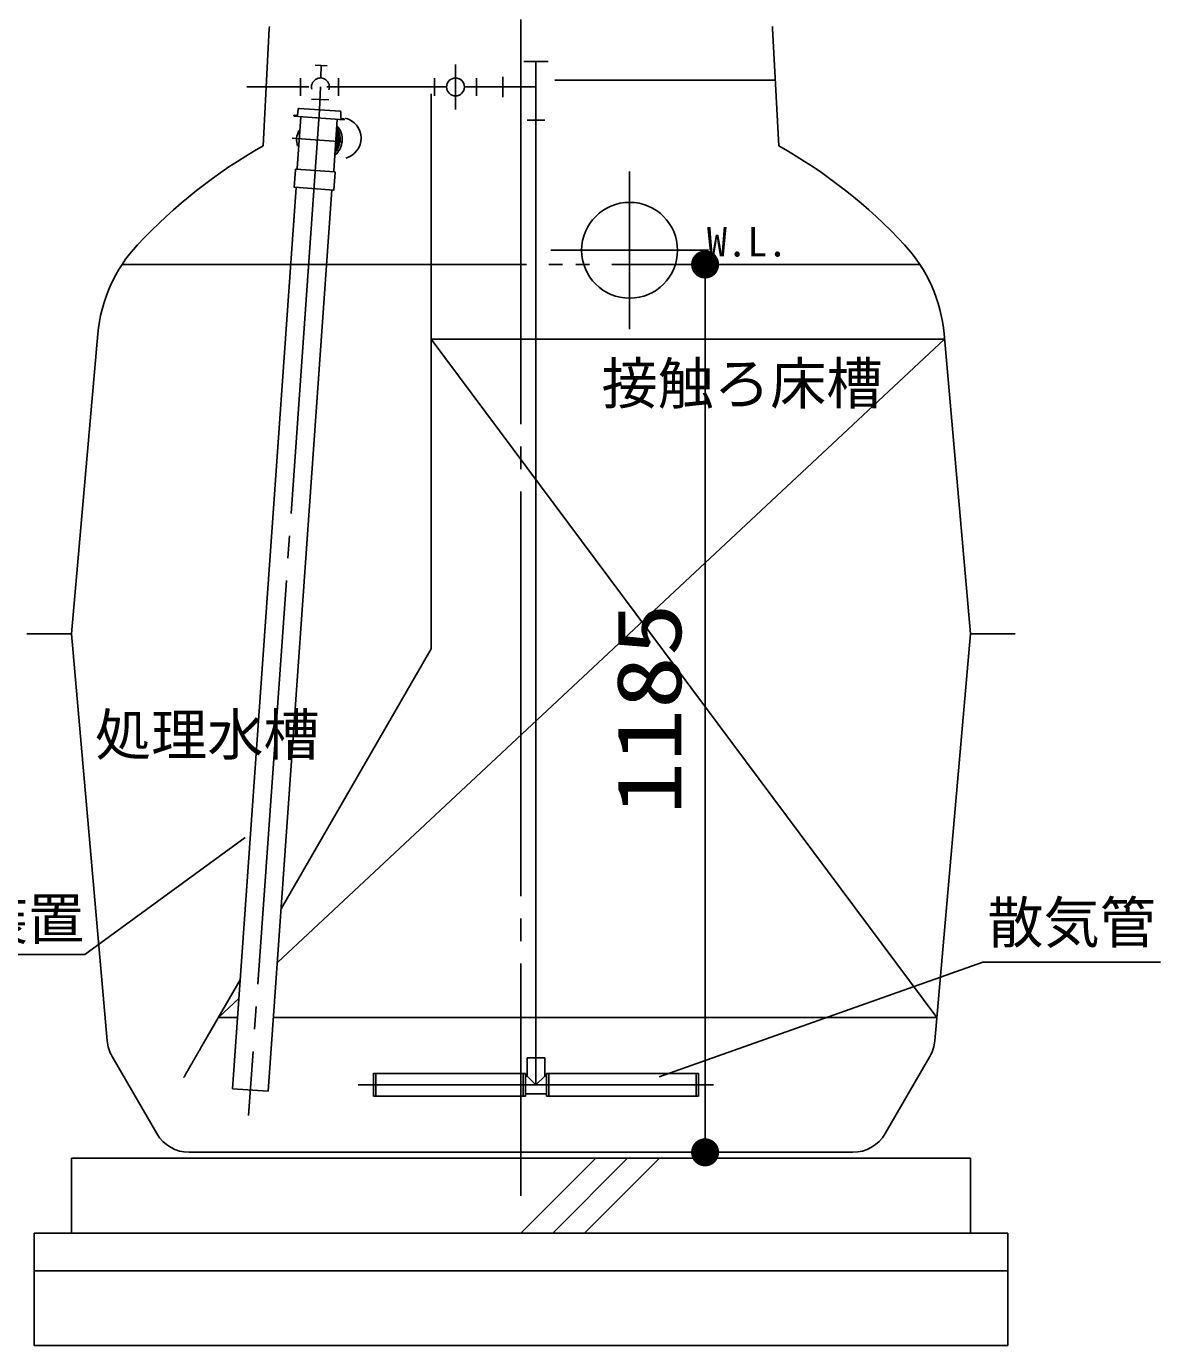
# Model space of a CAD drawing. Units: millimetres, scale not verified. Extents: x -8093 to 8093, y -5792 to 5792.
# Drawn here: x -581 to 933, y -3157 to -1396 of the extents above; entities that cross this region are included whole.
import ezdxf
from ezdxf.enums import TextEntityAlignment as Align

# ---------------------------------------------------------------- set-up
doc = ezdxf.new("R2010")
doc.units = ezdxf.units.MM
doc.header["$LTSCALE"] = 30
doc.linetypes.add('LONG_CHAIN', pattern=[21, 18, -1, 1, -1])
doc.linetypes.add('LONG_DOUBLE_CHAIN', pattern=[21.8, 18, -1, 0.6, -0.6, 0.6, -1])
for name, color, linetype, lineweight in [('0-1_00クル-フ-0躯体', 3, 'Continuous', 25), ('0-2_00クル-フ-1機器', 2, 'Continuous', 25), ('0-3_00クル-フ-6寸法', 132, 'Continuous', 25)]:
    doc.layers.add(name, color=color, linetype=linetype, lineweight=lineweight)
doc.styles.add('ＭＳ ゴシック', font='')
doc.styles.get('ＭＳ ゴシック').set_extended_font_data('MS Gothic')

msp = doc.modelspace()

# ---------------------------------------------------------------- linework, layer by layer
at = {"layer": '0-1_00クル-フ-0躯体', "linetype": 'LONG_CHAIN'}
for p, q in [((79.32, -1386.51), (79.32, -2956.51)), ((-8.12, -1446.38), (-8.12, -1506.63)), ((-189.58, -1506.98), (-284.48, -2849.36)), ((-158.79, -1549.81), (-226.08, -1545.05)), ((224.32, -1799.76), (224.32, -1589.25)), ((119.06, -1694.51), (329.58, -1694.51)), ((99.32, -2772.51), (99.32, -2808.51)), ((336.58, -2808.51), (-137.94, -2808.51))]:
    msp.add_line(p, q, dxfattribs=at)
at = {"layer": '0-1_00クル-フ-0躯体'}
for p, q in [((-256.72, -1398.39), (-264.93, -1555.01)), ((-256.48, -1395.64), (-256.72, -1398.39)), ((415.12, -1395.64), (415.36, -1398.39)), ((415.36, -1398.39), (423.57, -1555.01)), ((83.2, -1442.32), (115.44, -1442.32)), ((99.32, -1442.32), (99.32, -2772.51)), ((-179.38, -1448.13), (-195.56, -1447.55)), ((-188.06, -1464.52), (-187.47, -1447.84)), ((-203.9, -1476.51), (-286.6, -1476.51)), ((-215.15, -1464.86), (-215.15, -1488.15)), ((-189.58, -1506.98), (-188.49, -1476.51)), ((-20.12, -1476.51), (-179.91, -1476.51)), ((-164.28, -1464.86), (-164.28, -1488.15)), ((-36.11, -1464.86), (-36.11, -1488.15)), ((99.32, -1476.51), (3.87, -1476.51)), ((19.86, -1464.86), (19.86, -1488.15)), ((54.9, -1463.01), (54.9, -1490)), ((54.9, -1463.01), (54.9, -1490)), ((54.9, -1464.86), (54.9, -1488.15)), ((124.46, -1467.51), (418.98, -1467.51)), ((-200.21, -1492.72), (-177.23, -1493.54)), ((-40.68, -2226.45), (-40.68, -1485.51)), ((-223.78, -1515.68), (-223.67, -1514.19)), ((-223.67, -1514.19), (-219.65, -1514.47)), ((-218.13, -1506), (-219.12, -1514.03)), ((-217.07, -1505.13), (-162.1, -1509.02)), ((-161.17, -1510.03), (-161.32, -1518.12)), ((-223.78, -1515.68), (-156.94, -1520.41)), ((-219.66, -1585.15), (-214.8, -1516.32)), ((-165.92, -1519.77), (-170.79, -1588.6)), ((-156.84, -1518.91), (-160.85, -1518.63)), ((-156.94, -1520.41), (-156.84, -1518.91)), ((87.68, -1520.92), (110.96, -1520.92)), ((-223.59, -1610.13), (-221.95, -1586.99)), ((-220.73, -1586.07), (-220.88, -1586.06)), ((-169.86, -1589.67), (-220.88, -1586.06)), ((-170.42, -1613.89), (-168.78, -1590.75)), ((-169.71, -1589.68), (-169.86, -1589.67)), ((-220.96, -1610.62), (-306.01, -2813.59)), ((-173.08, -1614), (-258.13, -2816.98)), ((-170.74, -1614.17), (-223.31, -1610.45)), ((-520.68, -2206.51), (-485.65, -1806.14)), ((644.89, -1813.01), (-245.97, -2644.95)), ((-40.68, -1813.01), (644.89, -1813.01)), ((-40.68, -1813.01), (634.53, -2718.51)), ((679.32, -2206.51), (644.29, -1806.14)), ((-520.68, -2206.51), (-580.68, -2206.51)), ((-520.68, -2206.51), (-557.22, -2206.51)), ((-520.68, -2206.51), (-473.15, -2749.76)), ((679.32, -2206.51), (631.79, -2749.76)), ((679.32, -2206.51), (727.86, -2206.51)), ((679.32, -2206.51), (739.32, -2206.51)), ((-344.56, -2752.85), (-295.74, -2668.28)), ((-297.49, -2693.06), (-324.74, -2718.51)), ((-324.74, -2718.51), (-299.29, -2718.51)), ((-251.17, -2718.51), (634.53, -2718.51)), ((-407.11, -2873.51), (-466.64, -2770.4)), ((87.51, -2772.51), (87.51, -2796.71)), ((111.11, -2772.51), (87.51, -2772.51)), ((87.53, -2772.51), (87.53, -2796.71)), ((111.11, -2772.51), (111.11, -2796.71)), ((565.75, -2873.51), (625.28, -2770.4)), ((-114.69, -2793.52), (-114.67, -2823.52)), ((82.33, -2823.52), (82.33, -2793.52)), ((85.33, -2823.52), (85.33, -2793.52)), ((87.53, -2796.71), (85.33, -2796.71)), ((87.52, -2796.71), (99.32, -2808.51)), ((111.12, -2796.71), (99.32, -2808.51)), ((111.11, -2796.71), (113.32, -2796.71)), ((113.31, -2823.52), (113.31, -2793.52)), ((116.31, -2823.52), (116.31, -2793.52)), ((313.32, -2793.41), (313.32, -2823.41)), ((-258.13, -2816.98), (-306.01, -2813.59)), ((85.33, -2823.52), (-117.67, -2823.52)), ((113.32, -2820.31), (85.32, -2820.31)), ((113.32, -2823.51), (316.32, -2823.4)), ((79.32, -2898.51), (-363.81, -2898.51)), ((79.32, -2898.51), (-340.72, -2898.51)), ((79.32, -2898.51), (522.45, -2898.51))]:
    msp.add_line(p, q, dxfattribs=at)
at = {"layer": '0-1_00クル-フ-0躯体', "linetype": 'LONG_DOUBLE_CHAIN'}
msp.add_line((-453.4, -1713.51), (612.04, -1713.51), dxfattribs=at)
at = {"layer": '0-1_00クル-フ-0躯体', "color": 4}
for p, q in [((-511.17, -2634.47), (-1038.19, -2634.47)), ((703.84, -2644.74), (933.39, -2644.74))]:
    msp.add_line(p, q, dxfattribs=at)
at = {"layer": '0-1_00クル-フ-0躯体'}
for points in [[(-40.68, -2204.7), (-40.68, -2226.51), (-240.9, -2573.3)], [(-344.56, -2752.85), (-344.78, -2753.21), (-345.3, -2754.12), (-345.95, -2755.25), (-346.56, -2756.31), (-346.65, -2756.47), (-347.12, -2757.27), (-347.55, -2758.02), (-348.03, -2758.85), (-348.65, -2759.93), (-348.66, -2759.93), (-349.08, -2760.67), (-349.58, -2761.54), (-350.12, -2762.47), (-350.68, -2763.45), (-351.24, -2764.4), (-351.76, -2765.3), (-352.22, -2766.1), (-352.44, -2766.48), (-353.09, -2767.61), (-353.55, -2768.42), (-353.97, -2769.13), (-354.21, -2769.56), (-354.83, -2770.62), (-355.46, -2771.71), (-355.83, -2772.36), (-355.86, -2772.4)], [(-355.86, -2772.4), (-355.9, -2772.48), (-356.03, -2772.7), (-356.23, -2773.05), (-356.51, -2773.53), (-356.85, -2774.12), (-357.25, -2774.82), (-357.7, -2775.61), (-358.21, -2776.48), (-358.75, -2777.42), (-359.33, -2778.42), (-359.94, -2779.47), (-360.57, -2780.57), (-361.22, -2781.69), (-361.88, -2782.84), (-362.55, -2783.99), (-363.21, -2785.14), (-363.87, -2786.28), (-364.52, -2787.4), (-365.14, -2788.49), (-365.75, -2789.54), (-366.32, -2790.53), (-366.85, -2791.45), (-367.18, -2792.02), (-367.7, -2792.91), (-368.2, -2793.79), (-368.7, -2794.66), (-369.2, -2795.52), (-369.7, -2796.38), (-370.19, -2797.24), (-370.68, -2798.09), (-370.93, -2798.51)], [(85.33, -2793.52), (-117.69, -2793.52), (-117.67, -2823.52)], [(113.31, -2793.51), (316.32, -2793.4), (316.32, -2823.4)]]:
    msp.add_lwpolyline(points, dxfattribs=at)
at = {"layer": '0-1_00クル-フ-0躯体', "color": 4}
for points in [[(-288.77, -2478.29), (-503.17, -2634.47), (-511.17, -2634.47)], [(264.03, -2797.68), (695.84, -2644.74), (703.84, -2644.74)]]:
    msp.add_lwpolyline(points, dxfattribs=at)
at = {"layer": '0-1_00クル-フ-0躯体'}
for centre, radius in [((-8.12, -1476.51), 12), ((224.32, -1694.51), 64)]:
    msp.add_circle(centre, radius, dxfattribs=at)
for centre, radius, start, end in [((-188.49, -1476.51), 12, 341.3122, 194.5998), ((-219.62, -1513.97), 0.5, 265.956, 352.956), ((-217.14, -1506.13), 1, 85.956, 172.956), ((-162.17, -1510.01), 1, 358.956, 85.956), ((-160.82, -1518.13), 0.5, 178.956, 265.956), ((-161.71, -1544.76), 27.5, 284.82973, 76.43845), ((-193.68, -1547.33), 26.65, 151.78354, 198.12846), ((-192.44, -1547.43), 26.65, 332.78354, 19.12846), ((79.32, -2164.51), 700, 119.45777, 137.00948), ((79.32, -2164.51), 700, 42.95562, 60.54223), ((-220.95, -1587.06), 1, 85.956, 175.956), ((-220.66, -1585.08), 1, 265.956, 355.956), ((-169.79, -1588.67), 1, 175.956, 265.956), ((-169.78, -1590.68), 1, 355.956, 85.956), ((-223.29, -1610.15), 0.3, 175.956, 265.956), ((-170.72, -1613.87), 0.3, 265.956, 355.956), ((-286.41, -1823.57), 200, 137.00948, 175), ((445.05, -1823.57), 200, 5, 42.99052), ((-423.34, -2745.4), 50, 185, 210), ((581.98, -2745.4), 50, 330, 355), ((-363.81, -2848.51), 50, 210, 270), ((522.45, -2848.51), 50, 270, 330)]:
    msp.add_arc(centre, radius, start, end, dxfattribs=at)
for centre, major_axis, start_param, end_param in [((-185.81, -1546.65), (4.38, 26.29), 3.9810078, 5.6341905), ((-188.69, -1546.17), (4.38, 26.29), 4.1420376, 5.4546142), ((-188.69, -1546.17), (4.02, 24.17), 4.2636504, 5.3346771)]:
    msp.add_ellipse(centre, major_axis=major_axis, ratio=0.994339, start_param=start_param, end_param=end_param, dxfattribs=at)
at = {"layer": '0-2_00クル-フ-1機器'}
for p, q in [((-520.68, -2906.51), (679.32, -2906.51)), ((-520.68, -2906.51), (-520.68, -3006.51)), ((79.32, -3006.51), (179.32, -2906.51)), ((121.75, -3006.51), (221.75, -2906.51)), ((164.17, -3006.51), (264.17, -2906.51)), ((679.32, -2906.51), (679.32, -3006.51)), ((-570.68, -3006.51), (729.32, -3006.51)), ((-570.68, -3006.51), (-570.68, -3106.51)), ((729.32, -3006.51), (729.32, -3106.51)), ((-570.68, -3056.51), (729.32, -3056.51)), ((729.32, -3056.51), (729.32, -3156.51))]:
    msp.add_line(p, q, dxfattribs=at)
msp.add_lwpolyline([(-570.68, -3056.51), (-570.68, -3156.51), (729.32, -3156.51)], dxfattribs=at)
at = {"layer": '0-3_00クル-フ-6寸法', "color": 4}
for p, q in [((205.13, -1713.51), (325.13, -1713.51)), ((325.13, -1713.51), (325.13, -2898.51)), ((205.13, -2898.51), (325.13, -2898.51))]:
    msp.add_line(p, q, dxfattribs=at)
at = {"layer": '0-3_00クル-フ-6寸法'}
for points in [[(325.13, -1713.51), (306.72, -1709.99), (307.3, -1707.71)], [(325.13, -1713.51), (307.3, -1707.71), (308.17, -1705.52)], [(325.13, -1713.51), (308.17, -1705.52), (309.3, -1703.46)], [(325.13, -1713.51), (309.3, -1703.46), (310.69, -1701.56)], [(325.13, -1713.51), (310.69, -1701.56), (312.3, -1699.84)], [(325.13, -1713.51), (312.3, -1699.84), (314.11, -1698.34)], [(325.13, -1713.51), (314.11, -1698.34), (316.1, -1697.08)], [(325.13, -1713.51), (316.1, -1697.08), (318.23, -1696.07)], [(325.13, -1713.51), (318.23, -1696.07), (320.47, -1695.35)], [(325.13, -1713.51), (320.47, -1695.35), (322.78, -1694.9)], [(325.13, -1713.51), (322.78, -1694.9), (325.13, -1694.76)], [(325.13, -1713.51), (325.13, -1694.76), (327.48, -1694.9)], [(325.13, -1713.51), (327.48, -1694.9), (329.8, -1695.35)], [(325.13, -1713.51), (329.8, -1695.35), (332.04, -1696.07)], [(325.13, -1713.51), (332.04, -1696.07), (334.17, -1697.08)], [(325.13, -1713.51), (334.17, -1697.08), (336.16, -1698.34)], [(325.13, -1713.51), (336.16, -1698.34), (337.97, -1699.84)], [(325.13, -1713.51), (337.97, -1699.84), (339.58, -1701.56)], [(325.13, -1713.51), (339.58, -1701.56), (340.97, -1703.46)], [(325.13, -1713.51), (340.97, -1703.46), (342.1, -1705.52)], [(325.13, -1713.51), (342.1, -1705.52), (342.97, -1707.71)], [(325.13, -1713.51), (342.97, -1707.71), (343.55, -1709.99)], [(325.13, -1713.51), (306.42, -1712.33), (306.72, -1709.99)], [(325.13, -1713.51), (306.42, -1714.68), (306.42, -1712.33)], [(325.13, -1713.51), (306.72, -1717.02), (306.42, -1714.68)], [(325.13, -1713.51), (307.3, -1719.3), (306.72, -1717.02)], [(325.13, -1713.51), (308.17, -1721.49), (307.3, -1719.3)], [(325.13, -1713.51), (309.3, -1723.55), (308.17, -1721.49)], [(325.13, -1713.51), (310.69, -1725.46), (309.3, -1723.55)], [(325.13, -1713.51), (312.3, -1727.18), (310.69, -1725.46)], [(325.13, -1713.51), (314.11, -1728.68), (312.3, -1727.18)], [(325.13, -1713.51), (316.1, -1729.94), (314.11, -1728.68)], [(325.13, -1713.51), (318.23, -1730.94), (316.1, -1729.94)], [(325.13, -1713.51), (320.47, -1731.67), (318.23, -1730.94)], [(325.13, -1713.51), (322.78, -1732.11), (320.47, -1731.67)], [(325.13, -1713.51), (325.13, -1732.26), (322.78, -1732.11)], [(325.13, -1713.51), (343.55, -1709.99), (343.85, -1712.33)], [(325.13, -1713.51), (343.85, -1712.33), (343.85, -1714.68)], [(325.13, -1713.51), (327.48, -1732.11), (325.13, -1732.26)], [(325.13, -1713.51), (329.8, -1731.67), (327.48, -1732.11)], [(325.13, -1713.51), (332.04, -1730.94), (329.8, -1731.67)], [(325.13, -1713.51), (334.17, -1729.94), (332.04, -1730.94)], [(325.13, -1713.51), (336.16, -1728.68), (334.17, -1729.94)], [(325.13, -1713.51), (337.97, -1727.18), (336.16, -1728.68)], [(325.13, -1713.51), (339.58, -1725.46), (337.97, -1727.18)], [(325.13, -1713.51), (340.97, -1723.55), (339.58, -1725.46)], [(325.13, -1713.51), (342.1, -1721.49), (340.97, -1723.55)], [(325.13, -1713.51), (342.97, -1719.3), (342.1, -1721.49)], [(325.13, -1713.51), (343.55, -1717.02), (342.97, -1719.3)], [(325.13, -1713.51), (343.85, -1714.68), (343.55, -1717.02)], [(325.13, -2898.51), (309.3, -2888.46), (310.69, -2886.56)], [(325.13, -2898.51), (310.69, -2886.56), (312.3, -2884.84)], [(325.13, -2898.51), (312.3, -2884.84), (314.11, -2883.34)], [(325.13, -2898.51), (314.11, -2883.34), (316.1, -2882.08)], [(325.13, -2898.51), (316.1, -2882.08), (318.23, -2881.08)], [(325.13, -2898.51), (318.23, -2881.08), (320.47, -2880.35)], [(325.13, -2898.51), (320.47, -2880.35), (322.78, -2879.91)], [(325.13, -2898.51), (322.78, -2879.91), (325.13, -2879.76)], [(325.13, -2898.51), (325.13, -2879.76), (327.48, -2879.91)], [(325.13, -2898.51), (327.48, -2879.91), (329.8, -2880.35)], [(325.13, -2898.51), (329.8, -2880.35), (332.04, -2881.08)], [(325.13, -2898.51), (332.04, -2881.08), (334.17, -2882.08)], [(325.13, -2898.51), (334.17, -2882.08), (336.16, -2883.34)], [(325.13, -2898.51), (336.16, -2883.34), (337.97, -2884.84)], [(325.13, -2898.51), (337.97, -2884.84), (339.58, -2886.56)], [(325.13, -2898.51), (339.58, -2886.56), (340.97, -2888.46)], [(325.13, -2898.51), (306.42, -2897.33), (306.72, -2895)], [(325.13, -2898.51), (306.42, -2899.69), (306.42, -2897.33)], [(325.13, -2898.51), (306.72, -2902.02), (306.42, -2899.69)], [(325.13, -2898.51), (306.72, -2895), (307.3, -2892.72)], [(325.13, -2898.51), (307.3, -2904.3), (306.72, -2902.02)], [(325.13, -2898.51), (307.3, -2892.72), (308.17, -2890.53)], [(325.13, -2898.51), (308.17, -2906.49), (307.3, -2904.3)], [(325.13, -2898.51), (308.17, -2890.53), (309.3, -2888.46)], [(325.13, -2898.51), (309.3, -2908.56), (308.17, -2906.49)], [(325.13, -2898.51), (310.69, -2910.46), (309.3, -2908.56)], [(325.13, -2898.51), (312.3, -2912.18), (310.69, -2910.46)], [(325.13, -2898.51), (314.11, -2913.68), (312.3, -2912.18)], [(325.13, -2898.51), (316.1, -2914.94), (314.11, -2913.68)], [(325.13, -2898.51), (318.23, -2915.94), (316.1, -2914.94)], [(325.13, -2898.51), (320.47, -2916.67), (318.23, -2915.94)], [(325.13, -2898.51), (322.78, -2917.11), (320.47, -2916.67)], [(325.13, -2898.51), (325.13, -2917.26), (322.78, -2917.11)], [(325.13, -2898.51), (340.97, -2888.46), (342.1, -2890.53)], [(325.13, -2898.51), (342.1, -2890.53), (342.97, -2892.72)], [(325.13, -2898.51), (342.97, -2892.72), (343.55, -2895)], [(325.13, -2898.51), (343.55, -2895), (343.85, -2897.33)], [(325.13, -2898.51), (343.85, -2897.33), (343.85, -2899.69)], [(325.13, -2898.51), (327.48, -2917.11), (325.13, -2917.26)], [(325.13, -2898.51), (329.8, -2916.67), (327.48, -2917.11)], [(325.13, -2898.51), (332.04, -2915.94), (329.8, -2916.67)], [(325.13, -2898.51), (334.17, -2914.94), (332.04, -2915.94)], [(325.13, -2898.51), (336.16, -2913.68), (334.17, -2914.94)], [(325.13, -2898.51), (337.97, -2912.18), (336.16, -2913.68)], [(325.13, -2898.51), (339.58, -2910.46), (337.97, -2912.18)], [(325.13, -2898.51), (340.97, -2908.56), (339.58, -2910.46)], [(325.13, -2898.51), (342.1, -2906.49), (340.97, -2908.56)], [(325.13, -2898.51), (342.97, -2904.3), (342.1, -2906.49)], [(325.13, -2898.51), (343.55, -2902.02), (342.97, -2904.3)], [(325.13, -2898.51), (343.85, -2899.69), (343.55, -2902.02)]]:
    msp.add_solid(points, dxfattribs=at)

# ---------------------------------------------------------------- texts
at = {"layer": '0-1_00クル-フ-0躯体', "style": 'ＭＳ ゴシック'}
msp.add_text('W.L.', height=39.59, dxfattribs=at).set_placement((327.5, -1714.66), align=Align.BOTTOM_LEFT)
at = {"layer": '0-1_00クル-フ-0躯体', "color": 4, "style": 'ＭＳ ゴシック'}
for s, p in [('接触ろ床槽', (186.95, -1916.19)), ('処理水槽', (-489.53, -2385.01)), ('循環水移送装置', (-1029.02, -2630.7)), ('散気管', (702.06, -2635.63))]:
    msp.add_text(s, height=54.99, dxfattribs=at).set_placement(p, align=Align.BOTTOM_LEFT)
at = {"layer": '0-3_00クル-フ-6寸法', "color": 3, "style": 'ＭＳ ゴシック', "width": 1.2}
msp.add_text('1185', height=86.66, rotation=90, dxfattribs=at).set_placement((319.29, -2448.29), align=Align.BOTTOM_LEFT)

doc.saveas('drawing.dxf')
